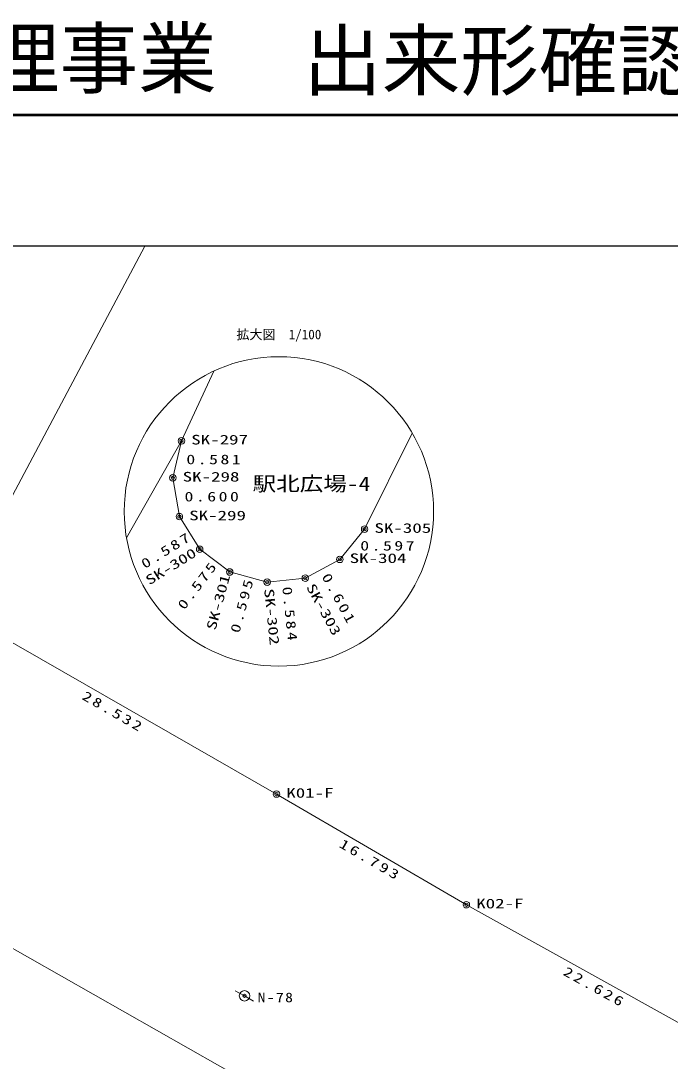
# Model space of a CAD drawing. Units: millimetres at full size, sheet at 1:500, with parts at other scales. Extents: x 56386042 to 56854500, y 25771750 to 26117216.
# Drawn here: x 56605967 to 56655588, y 26037749 to 26117216 of the extents above; entities that cross this region are included whole.
import ezdxf
from ezdxf.enums import TextEntityAlignment as Align

# ---------------------------------------------------------------- set-up
doc = ezdxf.new("R2010")
doc.units = ezdxf.units.MM
doc.header["$LTSCALE"] = 500
doc.header["$PDMODE"] = 32
doc.header["$PDSIZE"] = 250
doc.layers.add('レイヤ1', color=7, linetype='Continuous', lineweight=13)
doc.layers.add('基準点', color=7, linetype='Continuous', lineweight=13)
doc.styles.add('ＭＳ ゴシック', font='')
doc.styles.get('ＭＳ ゴシック').set_extended_font_data('MS Gothic')

msp = doc.modelspace()

# ---------------------------------------------------------------- linework, layer by layer
at = {"layer": 'レイヤ1', "lineweight": 50}
msp.add_line((56810000, 26110000), (56390000, 26110000), dxfattribs=at)
at = {"layer": 'レイヤ1', "lineweight": 25}
msp.add_line((56800000, 26100000), (56400000, 26100000), dxfattribs=at)
at = {"layer": 'レイヤ1'}
for p, q in [((56615439.5, 26100000), (56600739, 26072324)), ((56618239.8, 26085135.3), (56620722.1, 26090466.1)), ((56632239.8, 26078385.3), (56635880.8, 26085720.4)), ((56614042.4, 26077725.5), (56618239.8, 26085135.3)), ((56618239.8, 26085135.3), (56617584.8, 26082305.3)), ((56617584.8, 26082305.3), (56618084.8, 26079345.3)), ((56618084.8, 26079345.3), (56619634.8, 26076850.3)), ((56630344.8, 26076080.3), (56632239.8, 26078385.3)), ((56619634.8, 26076850.3), (56621929.8, 26075115.3)), ((56627704.8, 26074640.3), (56630344.8, 26076080.3)), ((56621929.8, 26075115.3), (56624799.8, 26074340.3)), ((56624799.8, 26074340.3), (56627704.8, 26074640.3)), ((56600739, 26072324), (56625504, 26058154)), ((56625504, 26058154), (56640015, 26049702)), ((56656251, 26017478), (56590916, 26054546)), ((56640015, 26049702), (56659787, 26038702))]:
    msp.add_line(p, q, dxfattribs=at)
for centre, radius in [((56625686.9, 26079741.8), 11817.8), ((56618239.8, 26085135.3), 250), ((56617584.8, 26082305.3), 250), ((56618084.8, 26079345.3), 250), ((56632239.8, 26078385.3), 250), ((56619634.8, 26076850.3), 250), ((56630344.8, 26076080.3), 250), ((56621929.8, 26075115.3), 250), ((56624799.8, 26074340.3), 250), ((56627704.8, 26074640.3), 250), ((56625504, 26058154), 250), ((56640015, 26049702), 250)]:
    msp.add_circle(centre, radius, dxfattribs=at)
for p in [(56618239.8, 26085135.3), (56617584.8, 26082305.3), (56618084.8, 26079345.3), (56632239.8, 26078385.3), (56619634.8, 26076850.3), (56630344.8, 26076080.3), (56621929.8, 26075115.3), (56624799.8, 26074340.3), (56627704.8, 26074640.3), (56625504, 26058154), (56640015, 26049702)]:
    msp.add_point(p, dxfattribs=at)
at = {"layer": '基準点'}
for q in [(56622357.9, 26043119), (56623757.9, 26042344.7)]:
    msp.add_line((56623063, 26042741), q, dxfattribs=at)
msp.add_circle((56623063, 26042741), 400, dxfattribs=at)
msp.add_point((56623063, 26042741), dxfattribs=at)

# ---------------------------------------------------------------- texts
at = {"layer": 'レイヤ1', "style": 'ＭＳ ゴシック'}
for s, height, p in [('大分都市計画事業\u3000大分駅南土地区画整理事業\u3000', 4399, (56494936.4, 26110826.6)), ('出来形確認測量図\u3000', 4399, (56627550.3, 26110670.3)), ('拡大図\u30001/100', 733.1, (56622436.9, 26092673.8))]:
    msp.add_text(s, height=height, dxfattribs=at).set_placement(p, align=Align.BOTTOM_LEFT)
for s, height, width, p in [('SK-297', 733.1, 1.45, (56618990.3, 26084635.3)), ('SK-298', 733.1, 1.45, (56618335.3, 26081805.3)), ('駅北広場-4', 1100, 1.2, (56623679.5, 26080976.2)), ('SK-299', 733.1, 1.45, (56618835.3, 26078845.3)), ('SK-305', 733.1, 1.45, (56632990.3, 26077885.3)), ('SK-304', 733.1, 1.45, (56631095.3, 26075580.3)), ('K01-F', 733.1, 1.45, (56626254.5, 26057654)), ('K02-F', 733.1, 1.45, (56640765.5, 26049202))]:
    msp.add_text(s, height=height, dxfattribs=dict(at, width=width)).set_placement(p, align=Align.BOTTOM_LEFT)
at = {"layer": 'レイヤ1', "style": 'ＭＳ ゴシック', "width": 1.45}
for s, rotation, p in [('SK-300', 31.85, (56615901.6, 26073899.2)), ('SK-301', 74.889, (56621053.2, 26070564.1)), ('SK-302', 275.896, (56624341.9, 26073792)), ('SK-303', 298.61, (56627560.9, 26073873))]:
    msp.add_text(s, height=733.1, rotation=rotation, dxfattribs=at).set_placement(p, align=Align.BOTTOM_LEFT)
at = {"layer": 'レイヤ1', "char_height": 733.1, "attachment_point": 7, "style": 'ＭＳ ゴシック'}
for s, insert in [('\\T1.29;\\W1.35;0.581', (56618619.9, 26083336.2)), ('\\T1.29;\\W1.35;0.600', (56618479.4, 26080494.9)), ('\\T1.29;\\W1.35;0.597', (56631907.3, 26076744.1))]:
    msp.add_mtext(s, dxfattribs=dict(at, insert=insert))
for s, insert, rotation in [('\\T1.29;\\W1.35;0.587', (56615452.9, 26075330.7), 31.85), ('\\T1.29;\\W1.35;0.575', (56618474, 26072168.9), 52.911), ('\\T1.29;\\W1.35;0.595', (56622675.7, 26070401.1), 74.889), ('\\T1.29;\\W1.35;0.601', (56628926.9, 26074763), 298.61), ('\\T1.29;\\W1.35;0.584', (56625936.1, 26073962), 275.896), ('\\T1.3;\\W1.35;28.532', (56610576.4, 26065420.4), 330.223), ('\\T1.3;\\W1.35;16.793', (56630225.4, 26054125.3), 329.781), ('\\T1.3;\\W1.35;22.626', (56647339, 26044358.4), 330.911)]:
    msp.add_mtext(s, dxfattribs=dict(at, insert=insert, rotation=rotation))
at = {"layer": '基準点', "insert": (56624063.5, 26042241), "char_height": 733.1, "attachment_point": 7, "style": 'ＭＳ ゴシック'}
msp.add_mtext('\\T1.17;\\W1.2;N-78', dxfattribs=at)

doc.saveas('drawing.dxf')
